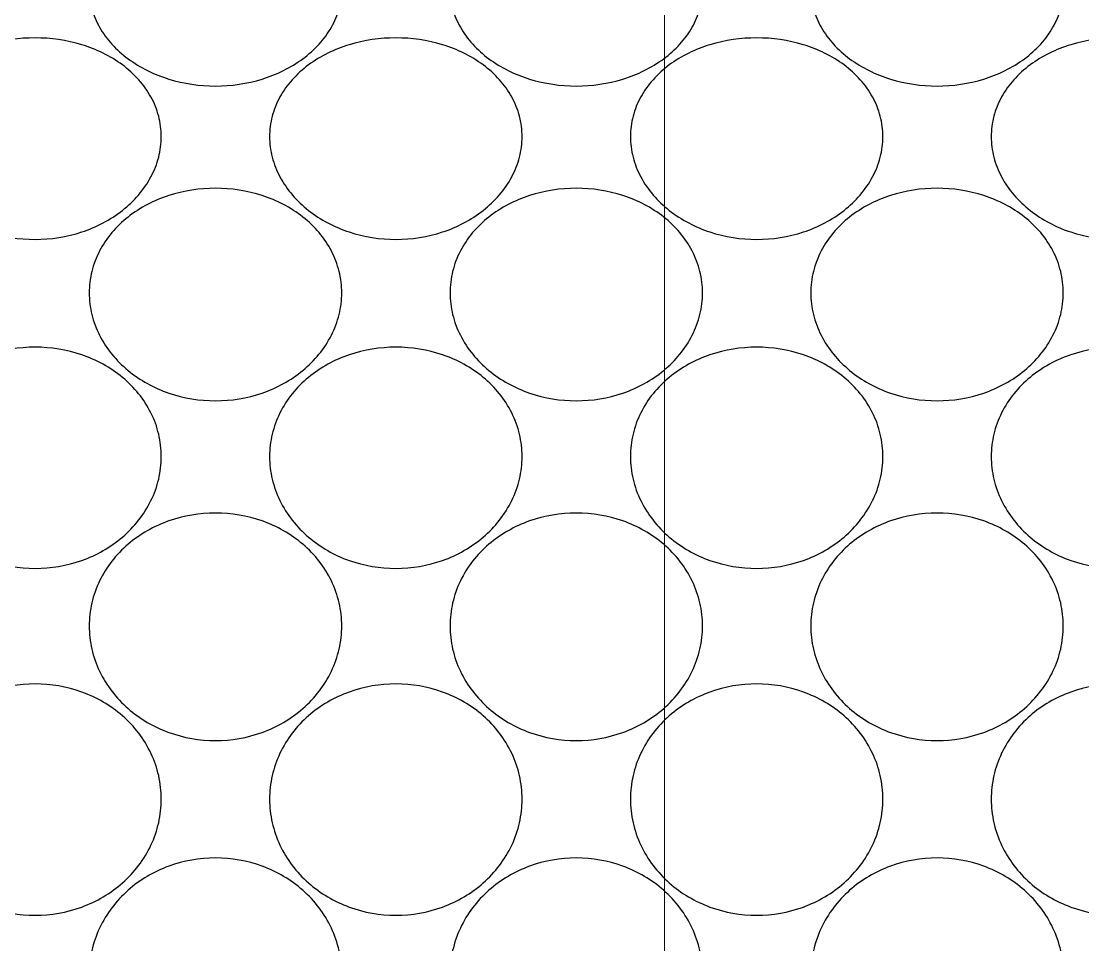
# Model space of a CAD drawing. Header units: inches. Extents: x 50354 to 53215, y -7830 to -6529.
# Drawn here: x 52852.0556 to 52852.3799, y -6789.3528 to -6789.0707 of the extents above; entities that cross this region are included whole.
import ezdxf

# ---------------------------------------------------------------- set-up
doc = ezdxf.new("R2010")
doc.units = ezdxf.units.IN
doc.header["$MEASUREMENT"] = 0
doc.linetypes.add('DASHED', pattern=[0.75, 0.5, -0.25])
doc.layers.add('BEAM', color=6, linetype='DASHED')
doc.layers.add('XR_ID 1F_FUR$0$A-SANI-FIX', color=134, linetype='Continuous')
doc.layers.add('FUNITURE', color=7, linetype='Continuous', lineweight=15, true_color=0x7d7673)

# ---------------------------------------------------------------- blocks, each defined once
blk = doc.blocks.new('XR_ID 1F_FUR$0$XR_1F FURN$0$A$C698E198A')
at = {"linetype": 'Continuous'}
for points, knots in [([(-6.5, -28.8598), (-6.5532, -28.8598), (-6.6605, -28.8459), (-6.8119, -28.7846), (-6.9471, -28.6873), (-7.1013, -28.516), (-7.232, -28.243), (-7.2833, -27.88), (-7.232, -27.517), (-7.1013, -27.244), (-6.9471, -27.0727), (-6.8119, -26.9754), (-6.6605, -26.9141), (-6.5532, -26.9002), (-6.5, -26.9002)], [0, 0, 0, 0, 0.05807, 0.116648, 0.176553, 0.238282, 0.366741, 0.499998, 0.633256, 0.761717, 0.823447, 0.883352, 0.94193, 1, 1, 1, 1]), ([(-6.5, -26.9002), (-6.4464, -26.9002), (-6.3375, -26.9144), (-6.1293, -26.9969), (-5.9063, -27.1929), (-5.7405, -27.5146), (-5.6835, -27.88), (-5.7405, -28.2454), (-5.9063, -28.5671), (-6.1293, -28.7631), (-6.3375, -28.8456), (-6.4464, -28.8598), (-6.5, -28.8598)], [0, 0, 0, 0, 0.057826, 0.116908, 0.239465, 0.368128, 0.499999, 0.631869, 0.760534, 0.883092, 0.942174, 1, 1, 1, 1]), ([(-4.0172, -28.8598), (-4.0756, -28.8598), (-4.193, -28.846), (-4.3595, -28.7852), (-4.5093, -28.6884), (-4.6796, -28.519), (-4.827, -28.2467), (-4.8856, -27.88), (-4.827, -27.5133), (-4.6796, -27.241), (-4.5093, -27.0716), (-4.3595, -26.9748), (-4.193, -26.914), (-4.0756, -26.9002), (-4.0172, -26.9002)], [0, 0, 0, 0, 0.06109, 0.122284, 0.183848, 0.246049, 0.372017, 0.500002, 0.627987, 0.753954, 0.816155, 0.877717, 0.93891, 1, 1, 1, 1]), ([(-4.0172, -26.9002), (-3.9585, -26.9002), (-3.8402, -26.9142), (-3.6152, -26.9952), (-3.373, -27.1881), (-3.1907, -27.5116), (-3.1282, -27.88), (-3.1907, -28.2484), (-3.373, -28.5719), (-3.6152, -28.7648), (-3.8402, -28.8458), (-3.9585, -28.8598), (-4.0172, -28.8598)], [0, 0, 0, 0, 0.060936, 0.122432, 0.246563, 0.37277, 0.500002, 0.627234, 0.753441, 0.87757, 0.939065, 1, 1, 1, 1]), ([(-1.3589, -28.8598), (-1.42, -28.8598), (-1.5427, -28.846), (-1.7173, -28.7855), (-1.8749, -28.6889), (-2.0541, -28.5206), (-2.2112, -28.2491), (-2.2743, -27.88), (-2.2112, -27.5109), (-2.0541, -27.2394), (-1.8749, -27.0711), (-1.7173, -26.9745), (-1.5427, -26.914), (-1.42, -26.9002), (-1.3589, -26.9002)], [0, 0, 0, 0, 0.062501, 0.124952, 0.187396, 0.249908, 0.374735, 0.499999, 0.625263, 0.750091, 0.812604, 0.875048, 0.9375, 1, 1, 1, 1]), ([(-1.3589, -26.9002), (-1.2976, -26.9002), (-1.1746, -26.9141), (-0.9415, -26.9944), (-0.6907, -27.1859), (-0.5011, -27.5103), (-0.4364, -27.88), (-0.5011, -28.2497), (-0.6906, -28.5741), (-0.9415, -28.7656), (-1.1746, -28.8459), (-1.2976, -28.8598), (-1.3589, -28.8598)], [0, 0, 0, 0, 0.062496, 0.125097, 0.24985, 0.374874, 0.499999, 0.625124, 0.750149, 0.874903, 0.937504, 1, 1, 1, 1]), ([(-7.6412, -28.3002), (-7.591, -28.3002), (-7.4885, -28.3146), (-7.3435, -28.3762), (-7.2121, -28.4734), (-7.0594, -28.6446), (-6.9275, -28.9167), (-6.8747, -29.28), (-6.9275, -29.6433), (-7.0594, -29.9154), (-7.2121, -30.0866), (-7.3435, -30.1838), (-7.4885, -30.2454), (-7.591, -30.2598), (-7.6412, -30.2598)], [0, 0, 0, 0, 0.055502, 0.11278, 0.172484, 0.234728, 0.364992, 0.500001, 0.63501, 0.765272, 0.827515, 0.887219, 0.944497, 1, 1, 1, 1]), ([(-5.2876, -30.2598), (-5.3437, -30.2598), (-5.4566, -30.246), (-5.6164, -30.185), (-5.7597, -30.088), (-5.9228, -29.9177), (-6.0627, -29.645), (-6.118, -29.28), (-6.0627, -28.915), (-5.9228, -28.6423), (-5.7597, -28.472), (-5.6164, -28.375), (-5.4566, -28.314), (-5.3437, -28.3002), (-5.2876, -28.3002)], [0, 0, 0, 0, 0.059816, 0.11987, 0.180701, 0.242673, 0.369706, 0.500001, 0.630296, 0.757328, 0.819299, 0.880129, 0.940184, 1, 1, 1, 1]), ([(-5.2876, -28.3002), (-5.2311, -28.3002), (-5.1169, -28.3143), (-4.8993, -28.3959), (-4.6654, -28.5902), (-4.4902, -28.9129), (-4.4301, -29.28), (-4.4902, -29.6471), (-4.6654, -29.9698), (-4.8993, -30.1641), (-5.1169, -30.2457), (-5.2311, -30.2598), (-5.2876, -30.2598)], [0, 0, 0, 0, 0.059605, 0.120053, 0.243502, 0.370771, 0.500001, 0.629231, 0.756498, 0.879946, 0.940395, 1, 1, 1, 1]), ([(-2.7029, -30.2598), (-2.763, -30.2598), (-2.8836, -30.246), (-3.0551, -30.1854), (-3.2096, -30.0888), (-3.3852, -29.92), (-3.5384, -29.6481), (-3.5997, -29.28), (-3.5384, -28.9119), (-3.3852, -28.64), (-3.2096, -28.4712), (-3.0551, -28.3746), (-2.8836, -28.314), (-2.763, -28.3002), (-2.7029, -28.3002)], [0, 0, 0, 0, 0.061998, 0.123968, 0.186064, 0.248436, 0.373682, 0.500001, 0.62632, 0.751564, 0.813936, 0.876031, 0.938002, 1, 1, 1, 1]), ([(-2.7029, -28.3002), (-2.6426, -28.3002), (-2.5212, -28.3141), (-2.2911, -28.3947), (-2.0433, -28.5867), (-1.8561, -28.9107), (-1.7921, -29.28), (-1.8561, -29.6493), (-2.0433, -29.9733), (-2.2911, -30.1653), (-2.5212, -30.2459), (-2.6426, -30.2598), (-2.7029, -30.2598)], [0, 0, 0, 0, 0.061912, 0.124103, 0.248654, 0.374125, 0.500001, 0.625877, 0.751347, 0.875896, 0.938087, 1, 1, 1, 1]), ([(0, -30.2598), (-0.0615, -30.2598), (-0.1851, -30.246), (-0.4188, -30.1657), (-0.6701, -29.9742), (-0.8596, -29.6497), (-0.9241, -29.28), (-0.8596, -28.9103), (-0.6701, -28.5858), (-0.4188, -28.3943), (-0.1851, -28.314), (-0.0615, -28.3002), (0, -28.3002)], [0, 0, 0, 0, 0.062718, 0.125433, 0.250158, 0.375024, 0.500001, 0.624978, 0.749843, 0.874566, 0.937281, 1, 1, 1, 1]), ([(-6.5, -31.6598), (-6.5532, -31.6598), (-6.6605, -31.6459), (-6.8119, -31.5846), (-6.9471, -31.4873), (-7.1013, -31.316), (-7.232, -31.043), (-7.2833, -30.68), (-7.232, -30.317), (-7.1013, -30.044), (-6.9471, -29.8727), (-6.8119, -29.7754), (-6.6605, -29.7141), (-6.5532, -29.7002), (-6.5, -29.7002)], [0, 0, 0, 0, 0.05807, 0.116648, 0.176553, 0.238282, 0.366741, 0.499998, 0.633256, 0.761717, 0.823447, 0.883352, 0.94193, 1, 1, 1, 1]), ([(-6.5, -29.7002), (-6.4464, -29.7002), (-6.3375, -29.7144), (-6.1293, -29.7969), (-5.9063, -29.9929), (-5.7405, -30.3146), (-5.6835, -30.68), (-5.7405, -31.0454), (-5.9063, -31.3671), (-6.1293, -31.5631), (-6.3375, -31.6456), (-6.4464, -31.6598), (-6.5, -31.6598)], [0, 0, 0, 0, 0.057826, 0.116908, 0.239465, 0.368128, 0.499999, 0.631869, 0.760534, 0.883092, 0.942174, 1, 1, 1, 1]), ([(-4.0172, -31.6598), (-4.0756, -31.6598), (-4.193, -31.646), (-4.3595, -31.5852), (-4.5093, -31.4884), (-4.6796, -31.319), (-4.827, -31.0467), (-4.8856, -30.68), (-4.827, -30.3133), (-4.6796, -30.041), (-4.5093, -29.8716), (-4.3595, -29.7748), (-4.193, -29.714), (-4.0756, -29.7002), (-4.0172, -29.7002)], [0, 0, 0, 0, 0.06109, 0.122284, 0.183848, 0.246049, 0.372017, 0.500002, 0.627987, 0.753954, 0.816155, 0.877717, 0.93891, 1, 1, 1, 1]), ([(-4.0172, -29.7002), (-3.9585, -29.7002), (-3.8402, -29.7142), (-3.6152, -29.7952), (-3.373, -29.9881), (-3.1907, -30.3116), (-3.1282, -30.68), (-3.1907, -31.0484), (-3.373, -31.3719), (-3.6152, -31.5648), (-3.8402, -31.6458), (-3.9585, -31.6598), (-4.0172, -31.6598)], [0, 0, 0, 0, 0.060936, 0.122432, 0.246563, 0.37277, 0.500002, 0.627234, 0.753441, 0.87757, 0.939065, 1, 1, 1, 1]), ([(-1.3589, -31.6598), (-1.42, -31.6598), (-1.5427, -31.646), (-1.7173, -31.5855), (-1.8749, -31.4889), (-2.0541, -31.3206), (-2.2112, -31.0491), (-2.2743, -30.68), (-2.2112, -30.3109), (-2.0541, -30.0394), (-1.8749, -29.8711), (-1.7173, -29.7745), (-1.5427, -29.714), (-1.42, -29.7002), (-1.3589, -29.7002)], [0, 0, 0, 0, 0.062501, 0.124952, 0.187396, 0.249908, 0.374735, 0.499999, 0.625263, 0.750091, 0.812604, 0.875048, 0.9375, 1, 1, 1, 1]), ([(-1.3589, -29.7002), (-1.2976, -29.7002), (-1.1746, -29.7141), (-0.9415, -29.7944), (-0.6907, -29.9859), (-0.5011, -30.3103), (-0.4364, -30.68), (-0.5011, -31.0497), (-0.6906, -31.3741), (-0.9415, -31.5656), (-1.1746, -31.6459), (-1.2976, -31.6598), (-1.3589, -31.6598)], [0, 0, 0, 0, 0.062496, 0.125097, 0.24985, 0.374874, 0.499999, 0.625124, 0.750149, 0.874903, 0.937504, 1, 1, 1, 1]), ([(-7.6412, -31.1002), (-7.591, -31.1002), (-7.4885, -31.1146), (-7.3435, -31.1762), (-7.2121, -31.2734), (-7.0594, -31.4446), (-6.9275, -31.7167), (-6.8747, -32.08), (-6.9275, -32.4433), (-7.0594, -32.7154), (-7.2121, -32.8866), (-7.3435, -32.9838), (-7.4885, -33.0454), (-7.591, -33.0598), (-7.6412, -33.0598)], [0, 0, 0, 0, 0.055502, 0.11278, 0.172484, 0.234728, 0.364992, 0.500001, 0.63501, 0.765272, 0.827515, 0.887219, 0.944497, 1, 1, 1, 1]), ([(-5.2876, -33.0598), (-5.3437, -33.0598), (-5.4566, -33.046), (-5.6164, -32.985), (-5.7597, -32.888), (-5.9228, -32.7177), (-6.0627, -32.445), (-6.118, -32.08), (-6.0627, -31.715), (-5.9228, -31.4423), (-5.7597, -31.272), (-5.6164, -31.175), (-5.4566, -31.114), (-5.3437, -31.1002), (-5.2876, -31.1002)], [0, 0, 0, 0, 0.059816, 0.11987, 0.180701, 0.242673, 0.369706, 0.500001, 0.630296, 0.757328, 0.819299, 0.880129, 0.940184, 1, 1, 1, 1]), ([(-5.2876, -31.1002), (-5.2311, -31.1002), (-5.1169, -31.1143), (-4.8993, -31.1959), (-4.6654, -31.3902), (-4.4902, -31.7129), (-4.4301, -32.08), (-4.4902, -32.4471), (-4.6654, -32.7698), (-4.8993, -32.9641), (-5.1169, -33.0457), (-5.2311, -33.0598), (-5.2876, -33.0598)], [0, 0, 0, 0, 0.059605, 0.120053, 0.243502, 0.370771, 0.500001, 0.629231, 0.756498, 0.879946, 0.940395, 1, 1, 1, 1]), ([(-2.7029, -33.0598), (-2.763, -33.0598), (-2.8836, -33.046), (-3.0551, -32.9854), (-3.2096, -32.8888), (-3.3852, -32.72), (-3.5384, -32.4481), (-3.5997, -32.08), (-3.5384, -31.7119), (-3.3852, -31.44), (-3.2096, -31.2712), (-3.0551, -31.1746), (-2.8836, -31.114), (-2.763, -31.1002), (-2.7029, -31.1002)], [0, 0, 0, 0, 0.061998, 0.123968, 0.186064, 0.248436, 0.373682, 0.500001, 0.62632, 0.751564, 0.813936, 0.876031, 0.938002, 1, 1, 1, 1]), ([(-2.7029, -31.1002), (-2.6426, -31.1002), (-2.5212, -31.1141), (-2.2911, -31.1947), (-2.0433, -31.3867), (-1.8561, -31.7107), (-1.7921, -32.08), (-1.8561, -32.4493), (-2.0433, -32.7733), (-2.2911, -32.9653), (-2.5212, -33.0459), (-2.6426, -33.0598), (-2.7029, -33.0598)], [0, 0, 0, 0, 0.061912, 0.124103, 0.248654, 0.374125, 0.500001, 0.625877, 0.751347, 0.875896, 0.938087, 1, 1, 1, 1]), ([(0, -33.0598), (-0.0615, -33.0598), (-0.1851, -33.046), (-0.4188, -32.9657), (-0.6701, -32.7742), (-0.8596, -32.4497), (-0.9241, -32.08), (-0.8596, -31.7103), (-0.6701, -31.3858), (-0.4188, -31.1943), (-0.1851, -31.114), (-0.0615, -31.1002), (0, -31.1002)], [0, 0, 0, 0, 0.062718, 0.125433, 0.250158, 0.375024, 0.500001, 0.624978, 0.749843, 0.874566, 0.937281, 1, 1, 1, 1]), ([(-6.5, -34.4598), (-6.5532, -34.4598), (-6.6605, -34.4459), (-6.8119, -34.3846), (-6.9471, -34.2873), (-7.1013, -34.116), (-7.232, -33.843), (-7.2833, -33.48), (-7.232, -33.117), (-7.1013, -32.844), (-6.9471, -32.6727), (-6.8119, -32.5754), (-6.6605, -32.5141), (-6.5532, -32.5002), (-6.5, -32.5002)], [0, 0, 0, 0, 0.05807, 0.116648, 0.176553, 0.238282, 0.366741, 0.499998, 0.633256, 0.761717, 0.823447, 0.883352, 0.94193, 1, 1, 1, 1]), ([(-6.5, -32.5002), (-6.4464, -32.5002), (-6.3375, -32.5144), (-6.1293, -32.5969), (-5.9063, -32.7929), (-5.7405, -33.1146), (-5.6835, -33.48), (-5.7405, -33.8454), (-5.9063, -34.1671), (-6.1293, -34.3631), (-6.3375, -34.4456), (-6.4464, -34.4598), (-6.5, -34.4598)], [0, 0, 0, 0, 0.057826, 0.116908, 0.239465, 0.368128, 0.499999, 0.631869, 0.760534, 0.883092, 0.942174, 1, 1, 1, 1]), ([(-4.0172, -34.4598), (-4.0756, -34.4598), (-4.193, -34.446), (-4.3595, -34.3852), (-4.5093, -34.2884), (-4.6796, -34.119), (-4.827, -33.8467), (-4.8856, -33.48), (-4.827, -33.1133), (-4.6796, -32.841), (-4.5093, -32.6716), (-4.3595, -32.5748), (-4.193, -32.514), (-4.0756, -32.5002), (-4.0172, -32.5002)], [0, 0, 0, 0, 0.06109, 0.122284, 0.183848, 0.246049, 0.372017, 0.500002, 0.627987, 0.753954, 0.816155, 0.877717, 0.93891, 1, 1, 1, 1]), ([(-4.0172, -32.5002), (-3.9585, -32.5002), (-3.8402, -32.5142), (-3.6152, -32.5952), (-3.373, -32.7881), (-3.1907, -33.1116), (-3.1282, -33.48), (-3.1907, -33.8484), (-3.373, -34.1719), (-3.6152, -34.3648), (-3.8402, -34.4458), (-3.9585, -34.4598), (-4.0172, -34.4598)], [0, 0, 0, 0, 0.060936, 0.122432, 0.246563, 0.37277, 0.500002, 0.627234, 0.753441, 0.87757, 0.939065, 1, 1, 1, 1]), ([(-1.3589, -34.4598), (-1.42, -34.4598), (-1.5427, -34.446), (-1.7173, -34.3855), (-1.8749, -34.2889), (-2.0541, -34.1206), (-2.2112, -33.8491), (-2.2743, -33.48), (-2.2112, -33.1109), (-2.0541, -32.8394), (-1.8749, -32.6711), (-1.7173, -32.5745), (-1.5427, -32.514), (-1.42, -32.5002), (-1.3589, -32.5002)], [0, 0, 0, 0, 0.062501, 0.124952, 0.187396, 0.249908, 0.374735, 0.499999, 0.625263, 0.750091, 0.812604, 0.875048, 0.9375, 1, 1, 1, 1]), ([(-1.3589, -32.5002), (-1.2976, -32.5002), (-1.1746, -32.5141), (-0.9415, -32.5944), (-0.6907, -32.7859), (-0.5011, -33.1103), (-0.4364, -33.48), (-0.5011, -33.8497), (-0.6906, -34.1741), (-0.9415, -34.3656), (-1.1746, -34.4459), (-1.2976, -34.4598), (-1.3589, -34.4598)], [0, 0, 0, 0, 0.062496, 0.125097, 0.24985, 0.374874, 0.499999, 0.625124, 0.750149, 0.874903, 0.937504, 1, 1, 1, 1]), ([(-7.6412, -33.9002), (-7.591, -33.9002), (-7.4885, -33.9146), (-7.3435, -33.9762), (-7.2121, -34.0734), (-7.0594, -34.2446), (-6.9275, -34.5167), (-6.8747, -34.88), (-6.9275, -35.2433), (-7.0594, -35.5154), (-7.2121, -35.6866), (-7.3435, -35.7838), (-7.4885, -35.8454), (-7.591, -35.8598), (-7.6412, -35.8598)], [0, 0, 0, 0, 0.055502, 0.11278, 0.172484, 0.234728, 0.364992, 0.500001, 0.63501, 0.765272, 0.827515, 0.887219, 0.944497, 1, 1, 1, 1]), ([(-5.2876, -35.8598), (-5.3437, -35.8598), (-5.4566, -35.846), (-5.6164, -35.785), (-5.7597, -35.688), (-5.9228, -35.5177), (-6.0627, -35.245), (-6.118, -34.88), (-6.0627, -34.515), (-5.9228, -34.2423), (-5.7597, -34.072), (-5.6164, -33.975), (-5.4566, -33.914), (-5.3437, -33.9002), (-5.2876, -33.9002)], [0, 0, 0, 0, 0.059816, 0.11987, 0.180701, 0.242673, 0.369706, 0.500001, 0.630296, 0.757328, 0.819299, 0.880129, 0.940184, 1, 1, 1, 1]), ([(-5.2876, -33.9002), (-5.2311, -33.9002), (-5.1169, -33.9143), (-4.8993, -33.9959), (-4.6654, -34.1902), (-4.4902, -34.5129), (-4.4301, -34.88), (-4.4902, -35.2471), (-4.6654, -35.5698), (-4.8993, -35.7641), (-5.1169, -35.8457), (-5.2311, -35.8598), (-5.2876, -35.8598)], [0, 0, 0, 0, 0.059605, 0.120053, 0.243502, 0.370771, 0.500001, 0.629231, 0.756498, 0.879946, 0.940395, 1, 1, 1, 1]), ([(-2.7029, -35.8598), (-2.763, -35.8598), (-2.8836, -35.846), (-3.0551, -35.7854), (-3.2096, -35.6888), (-3.3852, -35.52), (-3.5384, -35.2481), (-3.5997, -34.88), (-3.5384, -34.5119), (-3.3852, -34.24), (-3.2096, -34.0712), (-3.0551, -33.9746), (-2.8836, -33.914), (-2.763, -33.9002), (-2.7029, -33.9002)], [0, 0, 0, 0, 0.061998, 0.123968, 0.186064, 0.248436, 0.373682, 0.500001, 0.62632, 0.751564, 0.813936, 0.876031, 0.938002, 1, 1, 1, 1]), ([(-2.7029, -33.9002), (-2.6426, -33.9002), (-2.5212, -33.9141), (-2.2911, -33.9947), (-2.0433, -34.1867), (-1.8561, -34.5107), (-1.7921, -34.88), (-1.8561, -35.2493), (-2.0433, -35.5733), (-2.2911, -35.7653), (-2.5212, -35.8459), (-2.6426, -35.8598), (-2.7029, -35.8598)], [0, 0, 0, 0, 0.061912, 0.124103, 0.248654, 0.374125, 0.500001, 0.625877, 0.751347, 0.875896, 0.938087, 1, 1, 1, 1]), ([(0, -35.8598), (-0.0615, -35.8598), (-0.1851, -35.846), (-0.4188, -35.7657), (-0.6701, -35.5742), (-0.8596, -35.2497), (-0.9241, -34.88), (-0.8596, -34.5103), (-0.6701, -34.1858), (-0.4188, -33.9943), (-0.1851, -33.914), (-0.0615, -33.9002), (0, -33.9002)], [0, 0, 0, 0, 0.062718, 0.125433, 0.250158, 0.375024, 0.500001, 0.624978, 0.749843, 0.874566, 0.937281, 1, 1, 1, 1]), ([(-6.5, -37.2598), (-6.5532, -37.2598), (-6.6605, -37.2459), (-6.8119, -37.1846), (-6.9471, -37.0873), (-7.1013, -36.916), (-7.232, -36.643), (-7.2833, -36.28), (-7.232, -35.917), (-7.1013, -35.644), (-6.9471, -35.4727), (-6.8119, -35.3754), (-6.6605, -35.3141), (-6.5532, -35.3002), (-6.5, -35.3002)], [0, 0, 0, 0, 0.05807, 0.116648, 0.176553, 0.238282, 0.366741, 0.499998, 0.633256, 0.761717, 0.823447, 0.883352, 0.94193, 1, 1, 1, 1]), ([(-6.5, -35.3002), (-6.4464, -35.3002), (-6.3375, -35.3144), (-6.1293, -35.3969), (-5.9063, -35.5929), (-5.7405, -35.9146), (-5.6835, -36.28), (-5.7405, -36.6454), (-5.9063, -36.9671), (-6.1293, -37.1631), (-6.3375, -37.2456), (-6.4464, -37.2598), (-6.5, -37.2598)], [0, 0, 0, 0, 0.057826, 0.116908, 0.239465, 0.368128, 0.499999, 0.631869, 0.760534, 0.883092, 0.942174, 1, 1, 1, 1]), ([(-4.0172, -37.2598), (-4.0756, -37.2598), (-4.193, -37.246), (-4.3595, -37.1852), (-4.5093, -37.0884), (-4.6796, -36.919), (-4.827, -36.6467), (-4.8856, -36.28), (-4.827, -35.9133), (-4.6796, -35.641), (-4.5093, -35.4716), (-4.3595, -35.3748), (-4.193, -35.314), (-4.0756, -35.3002), (-4.0172, -35.3002)], [0, 0, 0, 0, 0.06109, 0.122284, 0.183848, 0.246049, 0.372017, 0.500002, 0.627987, 0.753954, 0.816155, 0.877717, 0.93891, 1, 1, 1, 1]), ([(-4.0172, -35.3002), (-3.9585, -35.3002), (-3.8402, -35.3142), (-3.6152, -35.3952), (-3.373, -35.5881), (-3.1907, -35.9116), (-3.1282, -36.28), (-3.1907, -36.6484), (-3.373, -36.9719), (-3.6152, -37.1648), (-3.8402, -37.2458), (-3.9585, -37.2598), (-4.0172, -37.2598)], [0, 0, 0, 0, 0.060936, 0.122432, 0.246563, 0.37277, 0.500002, 0.627234, 0.753441, 0.87757, 0.939065, 1, 1, 1, 1]), ([(-1.3589, -37.2598), (-1.42, -37.2598), (-1.5427, -37.246), (-1.7173, -37.1855), (-1.8749, -37.0889), (-2.0541, -36.9206), (-2.2112, -36.6491), (-2.2743, -36.28), (-2.2112, -35.9109), (-2.0541, -35.6394), (-1.8749, -35.4711), (-1.7173, -35.3745), (-1.5427, -35.314), (-1.42, -35.3002), (-1.3589, -35.3002)], [0, 0, 0, 0, 0.062501, 0.124952, 0.187396, 0.249908, 0.374735, 0.499999, 0.625263, 0.750091, 0.812604, 0.875048, 0.9375, 1, 1, 1, 1]), ([(-1.3589, -35.3002), (-1.2976, -35.3002), (-1.1746, -35.3141), (-0.9415, -35.3944), (-0.6907, -35.5859), (-0.5011, -35.9103), (-0.4364, -36.28), (-0.5011, -36.6497), (-0.6906, -36.9741), (-0.9415, -37.1656), (-1.1746, -37.2459), (-1.2976, -37.2598), (-1.3589, -37.2598)], [0, 0, 0, 0, 0.062496, 0.125097, 0.24985, 0.374874, 0.499999, 0.625124, 0.750149, 0.874903, 0.937504, 1, 1, 1, 1])]:
    blk.add_open_spline(points, degree=3, knots=knots, dxfattribs=at)

msp = doc.modelspace()

# ---------------------------------------------------------------- linework, layer by layer
at = {"layer": 'BEAM', "color": 240, "lineweight": 53, "ltscale": 5, "true_color": 0xed1f24}
msp.add_lwpolyline([(53010.50219, -6783.05013), (53010.50219, -6826.55013), (52852.25219, -6826.55013), (52852.25219, -6783.05013)], close=True, dxfattribs=at)
at = {"layer": 'FUNITURE', "ltscale": 5}
msp.add_lwpolyline([(52852.25219, -6783.05013), (52928.54219, -6783.05013), (52928.54219, -6826.55013), (52852.25219, -6826.55013)], close=True, dxfattribs=at)

# ---------------------------------------------------------------- block references
at = {"layer": 'XR_ID 1F_FUR$0$A-SANI-FIX', "lineweight": 30, "xscale": -0.0393700787, "yscale": 0.0393700787, "zscale": 0.0393700787, "rotation": 90}
msp.add_blockref('XR_ID 1F_FUR$0$XR_1F FURN$0$A$C698E198A', (52850.96219, -6789.36182), dxfattribs=at)

doc.saveas('drawing.dxf')
